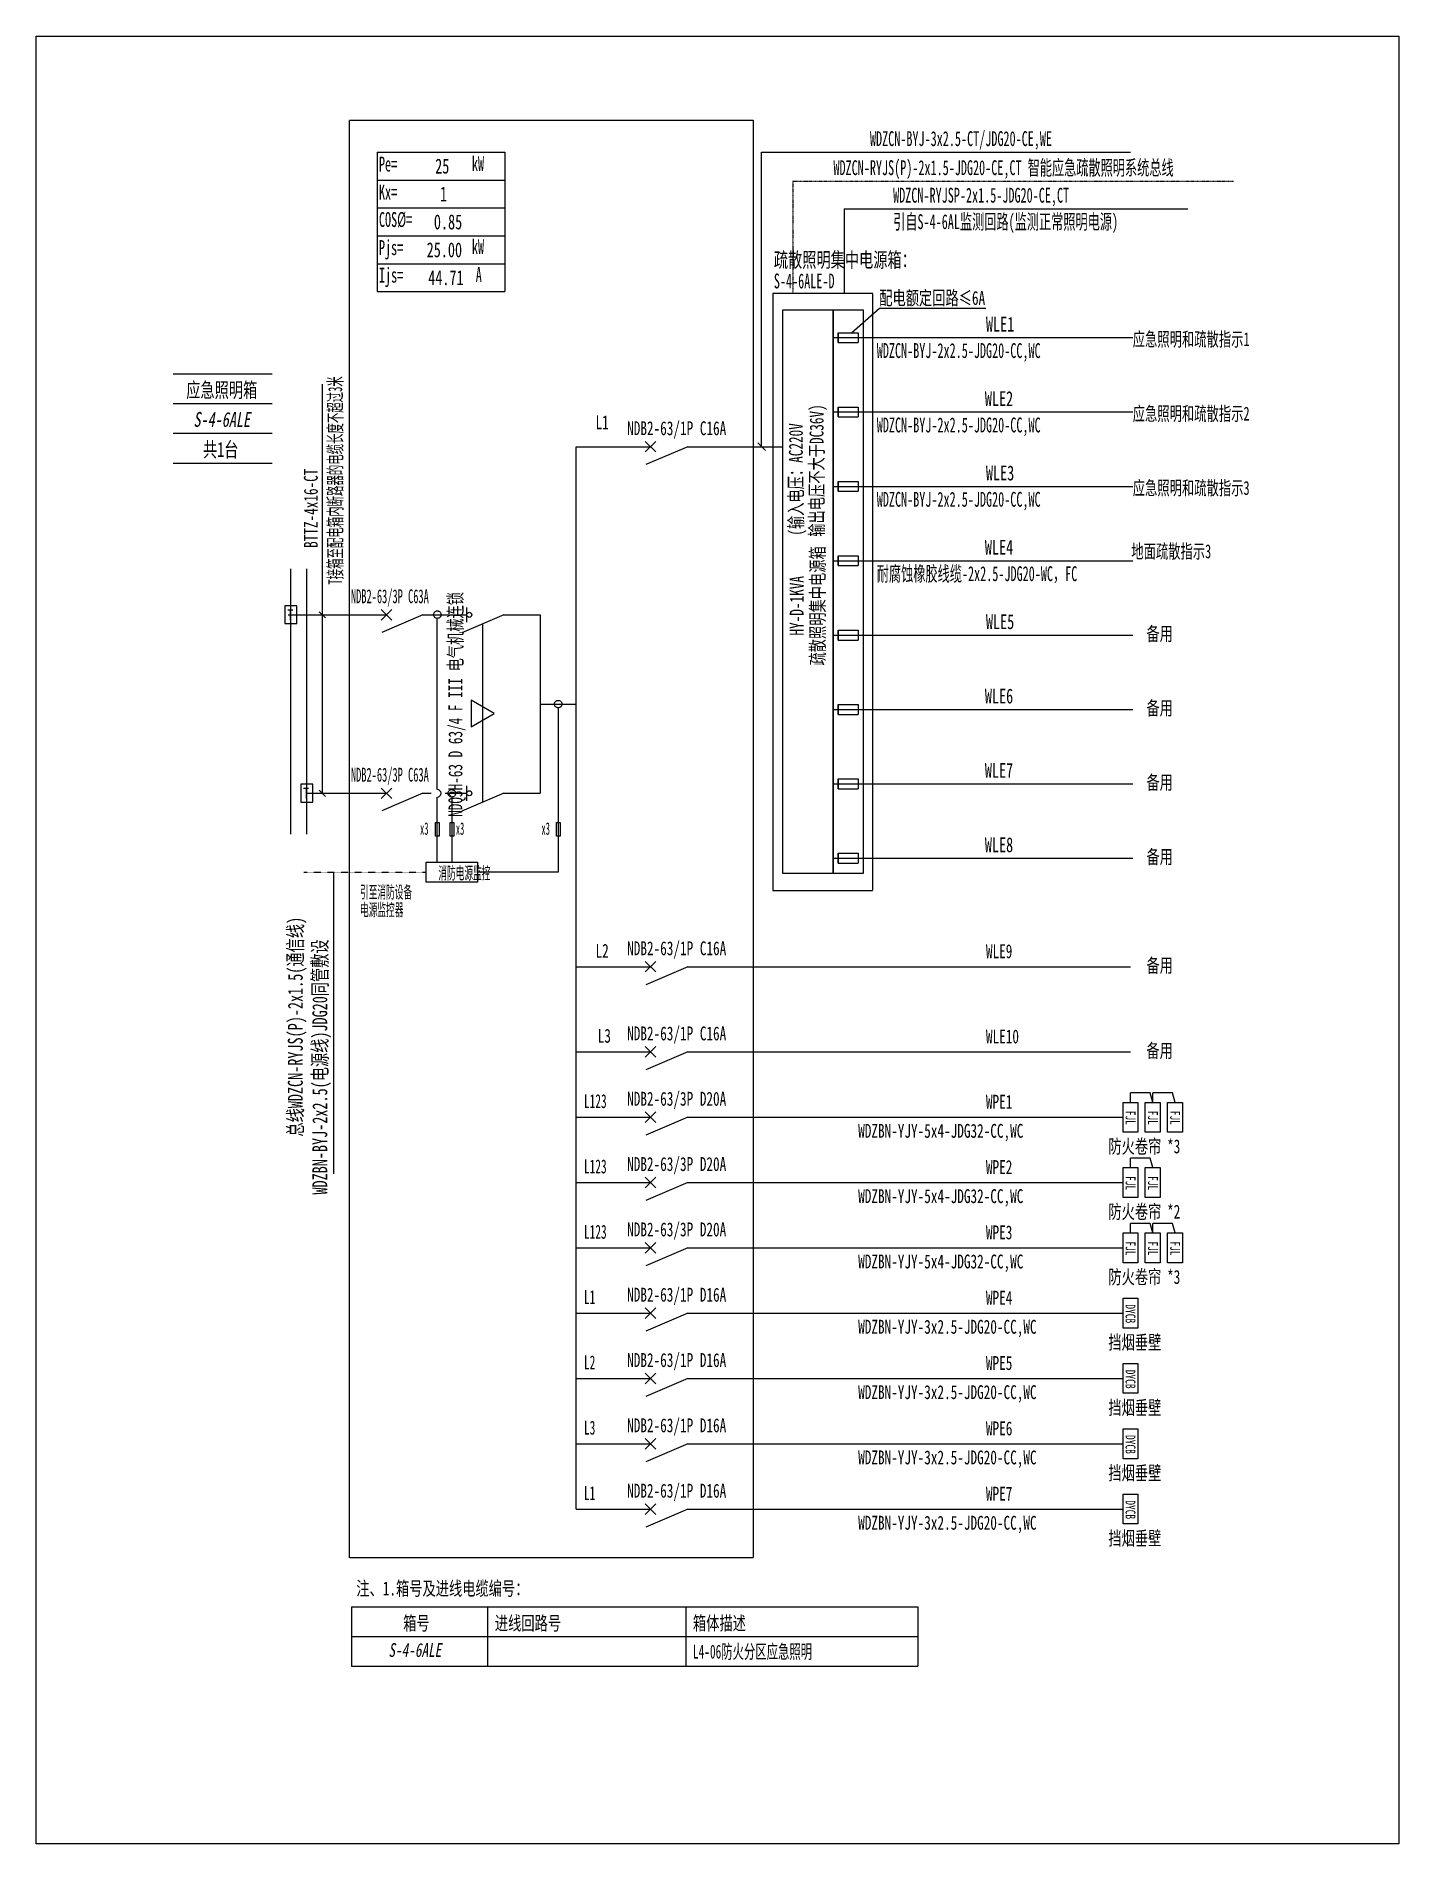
# Model space of a CAD drawing. Extents: x 241044 to 243064, y 318266 to 320943.
import ezdxf
from ezdxf.enums import TextEntityAlignment as Align

# ---------------------------------------------------------------- set-up
doc = ezdxf.new("R2010")
doc.units = 0
doc.header["$MEASUREMENT"] = 0
for name, pattern in [('_点划线L', [1.9, 1.5, -0.17, 0.06, -0.17]), ('_虚线S', [0.25, 0.125, -0.125]), ('DASH', [0.35, 0.25, -0.1]), ('DASHED', [0.75, 0.5, -0.25]), ('DIVIDE', [1.25, 0.5, -0.25, 0, -0.25, 0, -0.25])]:
    doc.linetypes.add(name, pattern=pattern)
for name, color, linetype in [('D_E_Eqpm(强电设备)', 100, 'Continuous'), ('D_E_Eqpm（强电设备）', 100, 'Continuous'), ('D_E_Text(强电文字)', 51, 'Continuous'), ('D_E_Text（强电文字）', 51, 'Continuous'), ('D_E_Wire(强电线缆)', 10, 'Continuous'), ('D_E_Wire（强电线缆）', 10, 'Continuous'), ('D_El_Wire（弱电线缆）', 10, 'Continuous'), ('D_T_TableDim（表格尺寸）', 255, 'Continuous'), ('DQ_Eqpm', 100, 'Continuous'), ('FL04GGFW_E72-配电箱系统图-塔楼部分$0$D_E_Eqpm（强电设备）', 100, 'Continuous'), ('FL09U293_E72-地下室配电箱系统图$0$D_E_Eqpm（强电设备）', 100, 'Continuous'), ('FL09U293_E72-地下室配电箱系统图$0$D_E_Text（强电文字）', 51, 'Continuous'), ('FL09U293_E72-地下室配电箱系统图$0$D_T_TableDim（表格尺寸）', 255, 'Continuous'), ('系统图', 220, 'Continuous')]:
    doc.layers.add(name, color=color, linetype=linetype)
doc.styles.add('FL09U293_E72-地下室配电箱系统图$0$FL04GGFW_E72-配电箱系统图-塔楼部分$0$电气', font='', dxfattribs={"width": 0.7})
doc.styles.add('FL09U293_E72-地下室配电箱系统图$0$FL04GGFW_E72-配电箱系统图-塔楼部分$0$电气箱', font='simhei.ttf', dxfattribs={"width": 0.8, "oblique": 10})
doc.styles.add('FL09U293_E72-地下室配电箱系统图$0$电气', font='', dxfattribs={"width": 0.7})
doc.styles.add('FL09U293_E72-地下室配电箱系统图$0$电气箱', font='simhei.ttf', dxfattribs={"width": 0.8, "oblique": 10})
doc.styles.add('HZ', font='', dxfattribs={"width": 0.7, "height": 400})
doc.styles.add('电气', font='', dxfattribs={"width": 0.7})
doc.styles.get('FL09U293_E72-地下室配电箱系统图$0$FL04GGFW_E72-配电箱系统图-塔楼部分$0$电气').set_extended_font_data('SimSun')
doc.styles.get('FL09U293_E72-地下室配电箱系统图$0$电气').set_extended_font_data('SimSun')
doc.styles.get('HZ').set_extended_font_data('SimSun')
doc.styles.get('电气').set_extended_font_data('SimSun')

msp = doc.modelspace()

# ---------------------------------------------------------------- linework, layer by layer
at = {"layer": 'D_E_Eqpm(强电设备)'}
for p, q in [((241946.9, 320327.1, 0), (241962.5, 320342.7, 0)), ((241962.5, 320327.1, 0), (241946.9, 320342.7, 0)), ((242009.8, 320334.9, 0), (241947.6, 320308.3, 0)), ((241682.5, 320074.8, 0), (241682.5, 320096.9, 0)), ((241555.8, 320078.1, 0), (241571.4, 320093.6, 0)), ((241571.4, 320078.1, 0), (241555.8, 320093.6, 0)), ((241555.8, 319813.7, 0), (241571.4, 319829.3, 0)), ((241571.4, 319813.7, 0), (241555.8, 319829.3, 0)), ((241682.5, 319810.5, 0), (241682.5, 319832.5, 0)), ((241946.9, 319556.9, 0), (241962.5, 319572.4, 0)), ((241962.5, 319556.9, 0), (241946.9, 319572.4, 0)), ((242009.8, 319564.7, 0), (241947.6, 319538, 0)), ((241946.9, 319430.7, 0), (241962.5, 319446.3, 0)), ((241962.5, 319430.7, 0), (241946.9, 319446.3, 0)), ((242009.8, 319438.5, 0), (241947.6, 319411.9, 0)), ((241946.9, 319334, 0), (241962.5, 319349.6, 0)), ((241962.5, 319334, 0), (241946.9, 319349.6, 0)), ((242009.8, 319341.8, 0), (241947.6, 319315.1, 0)), ((241946.9, 319237.2, 0), (241962.5, 319252.8, 0)), ((241962.5, 319237.2, 0), (241946.9, 319252.8, 0)), ((242009.8, 319245, 0), (241947.6, 319218.4, 0)), ((241946.9, 319140.5, 0), (241962.5, 319156.1, 0)), ((241962.5, 319140.5, 0), (241946.9, 319156.1, 0)), ((242009.8, 319148.3, 0), (241947.6, 319121.6, 0)), ((241946.9, 319043.7, 0), (241962.5, 319059.3, 0)), ((241962.5, 319043.7, 0), (241946.9, 319059.3, 0)), ((242009.8, 319051.5, 0), (241947.6, 319024.9, 0)), ((241946.9, 318947, 0), (241962.5, 318962.6, 0)), ((241962.5, 318947, 0), (241946.9, 318962.6, 0)), ((242009.8, 318954.8, 0), (241947.6, 318928.1, 0)), ((241946.9, 318850.3, 0), (241962.5, 318865.8, 0)), ((241962.5, 318850.3, 0), (241946.9, 318865.8, 0)), ((242009.8, 318858, 0), (241947.6, 318831.4, 0)), ((241946.9, 318753.5, 0), (241962.5, 318769.1, 0)), ((241962.5, 318753.5, 0), (241946.9, 318769.1, 0)), ((242009.8, 318761.3, 0), (241947.6, 318734.6, 0))]:
    msp.add_line(p, q, dxfattribs=at)
for centre in [(241686.3, 320085.9, 0), (241686.3, 319821.5, 0)]:
    msp.add_circle(centre, 3.75, dxfattribs=at)
at = {"layer": 'D_E_Eqpm（强电设备）'}
for p, q in [((242150.9, 319702.6, 0), (242150.9, 320537.6, 0)), ((242150.9, 320537.6, 0), (242225.5, 320537.6, 0)), ((242225.5, 320537.6, 0), (242225.5, 319702.6, 0)), ((241737.6, 320085.9, 0), (241675.4, 320059.2, 0)), ((241723.2, 319939.9, 0), (241689.2, 319959.5, 0)), ((241689.2, 319959.5, 0), (241689.2, 319920.2, 0)), ((241689.2, 319920.2, 0), (241723.2, 319939.9, 0)), ((241737.6, 319821.5, 0), (241675.4, 319794.9, 0)), ((242225.5, 319702.6, 0), (242150.9, 319702.6, 0)), ((242687.8, 319319.8, 0), (242687.8, 319363.8, 0)), ((242687.8, 319363.8, 0), (242709.8, 319363.8, 0)), ((242709.8, 319363.8, 0), (242709.8, 319319.8, 0)), ((242720.9, 319319.8, 0), (242720.9, 319363.8, 0)), ((242720.9, 319363.8, 0), (242742.9, 319363.8, 0)), ((242742.9, 319363.8, 0), (242742.9, 319319.8, 0)), ((242709.8, 319319.8, 0), (242687.8, 319319.8, 0)), ((242742.9, 319319.8, 0), (242720.9, 319319.8, 0)), ((242687.8, 319223, 0), (242687.8, 319267.1, 0)), ((242687.8, 319267.1, 0), (242709.8, 319267.1, 0)), ((242709.8, 319267.1, 0), (242709.8, 319223, 0)), ((242709.8, 319223, 0), (242687.8, 319223, 0)), ((242687.8, 319126.3, 0), (242687.8, 319170.3, 0)), ((242687.8, 319170.3, 0), (242709.8, 319170.3, 0)), ((242709.8, 319170.3, 0), (242709.8, 319126.3, 0)), ((242720.9, 319126.3, 0), (242720.9, 319170.3, 0)), ((242720.9, 319170.3, 0), (242742.9, 319170.3, 0)), ((242742.9, 319170.3, 0), (242742.9, 319126.3, 0)), ((242709.8, 319126.3, 0), (242687.8, 319126.3, 0)), ((242742.9, 319126.3, 0), (242720.9, 319126.3, 0)), ((242654.8, 319029.5, 0), (242654.8, 319073.6, 0)), ((242654.8, 319073.6, 0), (242676.8, 319073.6, 0)), ((242676.8, 319073.6, 0), (242676.8, 319029.5, 0)), ((242676.8, 319029.5, 0), (242654.8, 319029.5, 0)), ((242654.8, 318932.8, 0), (242654.8, 318976.8, 0)), ((242654.8, 318976.8, 0), (242676.8, 318976.8, 0)), ((242676.8, 318976.8, 0), (242676.8, 318932.8, 0)), ((242676.8, 318932.8, 0), (242654.8, 318932.8, 0)), ((242654.8, 318836, 0), (242654.8, 318880.1, 0)), ((242654.8, 318880.1, 0), (242676.8, 318880.1, 0)), ((242676.8, 318880.1, 0), (242676.8, 318836, 0)), ((242676.8, 318836, 0), (242654.8, 318836, 0)), ((242654.8, 318739.3, 0), (242654.8, 318783.3, 0)), ((242654.8, 318783.3, 0), (242676.8, 318783.3, 0)), ((242676.8, 318783.3, 0), (242676.8, 318739.3, 0)), ((242676.8, 318739.3, 0), (242654.8, 318739.3, 0))]:
    msp.add_line(p, q, dxfattribs=at)
at = {"layer": 'D_E_Eqpm（强电设备）', "linetype": 'DASH'}
msp.add_line((241706.5, 319808.2, 0), (241706.5, 320072.5, 0), dxfattribs=at)
at = {"layer": 'D_E_Eqpm（强电设备）', "elevation": 0}
for points in [[(242676.8, 319363.8), (242676.8, 319319.8), (242654.8, 319319.8), (242654.8, 319363.8)], [(242676.8, 319267.1), (242676.8, 319223), (242654.8, 319223), (242654.8, 319267.1)], [(242676.8, 319170.3), (242676.8, 319126.3), (242654.8, 319126.3), (242654.8, 319170.3)]]:
    msp.add_lwpolyline(points, close=True, dxfattribs=at)
at = {"layer": 'D_E_Text(强电文字)', "color": 51}
for p, q in [((241468.6, 319821.5, 0), (241468.6, 320427.3, 0)), ((241464, 320090.4, 0), (241473.2, 320081.3, 0)), ((241464, 319826.1, 0), (241473.2, 319816.9, 0)), ((241485.2, 319704.6, 0), (241485.2, 319258, 0))]:
    msp.add_line(p, q, dxfattribs=at)
at = {"layer": 'D_E_Text（强电文字）'}
for p, q in [((241549.6, 320771.1, 0), (241738.9, 320771.1, 0)), ((241549.6, 320771.1, 0), (241549.6, 320564.6, 0)), ((241738.9, 320771.1, 0), (241738.9, 320564.6, 0)), ((242119.3, 320771.1, 0), (242666.1, 320771.1, 0)), ((242119.3, 320334.9, 0), (242119.3, 320771.1, 0)), ((241549.6, 320729.8, 0), (241738.9, 320729.8, 0)), ((241549.6, 320688.5, 0), (241738.9, 320688.5, 0)), ((241549.6, 320647.2, 0), (241738.9, 320647.2, 0)), ((241549.6, 320605.9, 0), (241738.9, 320605.9, 0)), ((241549.6, 320564.6, 0), (241738.9, 320564.6, 0)), ((242252.4, 320503.8, 0), (242294.1, 320540.3, 0)), ((242294.1, 320540.3, 0), (242451.8, 320540.3, 0)), ((242113.7, 320340.5, 0), (242124.9, 320329.3, 0))]:
    msp.add_line(p, q, dxfattribs=at)
at = {"layer": 'D_E_Wire(强电线缆)'}
for p, q in [((241422, 319760.9, 0), (241422, 320153.8, 0)), ((241417.8, 320085.9, 0), (241563.6, 320085.9, 0)), ((241617.6, 320085.9, 0), (241682.5, 320085.9, 0)), ((241737.6, 320085.9, 0), (241791.4, 320085.9, 0)), ((241617.6, 319821.5, 0), (241630, 319821.5, 0)), ((241650.4, 319821.5, 0), (241682.5, 319821.5, 0)), ((241737.6, 319821.5, 0), (241791.4, 319821.5, 0))]:
    msp.add_line(p, q, dxfattribs=at)
at = {"layer": 'D_E_Wire(强电线缆)', "linetype": 'DASH'}
for p, q in [((241445.5, 319760.9, 0), (241445.5, 320153.8, 0)), ((241445.5, 319821.5, 0), (241563.6, 319821.5, 0))]:
    msp.add_line(p, q, dxfattribs=at)
at = {"layer": 'D_E_Wire（强电线缆）', "color": 10}
for p, q in [((242241.8, 320687.2, 0), (242241.8, 320561.7, 0)), ((242241.8, 320687.2, 0), (242750.9, 320687.2, 0)), ((242225.5, 320496.5, 0), (242669.3, 320496.5, 0)), ((242225.5, 320386.4, 0), (242669.3, 320386.4, 0)), ((242225.5, 320276.2, 0), (242669.3, 320276.2, 0)), ((242225.5, 320166.1, 0), (242669.3, 320166.1, 0)), ((242225.5, 320056, 0), (242669.3, 320056, 0)), ((242225.5, 319945.8, 0), (242669.3, 319945.8, 0)), ((242225.5, 319835.7, 0), (242669.3, 319835.7, 0)), ((242225.5, 319725.6, 0), (242669.3, 319725.6, 0))]:
    msp.add_line(p, q, dxfattribs=at)
at = {"layer": 'D_E_Wire（强电线缆）'}
for p, q in [((241844.6, 318761.3, 0), (241844.6, 320334.9, 0)), ((241844.6, 320334.9, 0), (241954.7, 320334.9, 0)), ((242009.8, 320334.9, 0), (242150.9, 320334.9, 0)), ((241791.4, 320085.9, 0), (241791.4, 319821.5, 0)), ((241791.4, 319953.7, 0), (241844.6, 319953.7, 0)), ((241818, 319948.2, 0), (241818, 319704.6, 0)), ((241660.3, 319816, 0), (241660.3, 319719.3, 0)), ((241636, 319778.3, 0), (241641.8, 319778.3, 0)), ((241636, 319758, 0), (241636, 319778.3, 0)), ((241641.8, 319778.3, 0), (241641.8, 319758, 0)), ((241657.8, 319778.3, 0), (241663.5, 319778.3, 0)), ((241657.8, 319758, 0), (241657.8, 319778.3, 0)), ((241663.5, 319778.3, 0), (241663.5, 319758, 0)), ((241815.3, 319778.3, 0), (241821, 319778.3, 0)), ((241815.3, 319758, 0), (241815.3, 319778.3, 0)), ((241821, 319778.3, 0), (241821, 319758, 0)), ((241641.8, 319758, 0), (241636, 319758, 0)), ((241663.5, 319758, 0), (241657.8, 319758, 0)), ((241821, 319758, 0), (241815.3, 319758, 0)), ((241844.6, 319564.7, 0), (241954.7, 319564.7, 0)), ((242009.8, 319564.7, 0), (242666.1, 319564.7, 0)), ((241844.6, 319438.5, 0), (241954.7, 319438.5, 0)), ((242009.8, 319438.5, 0), (242666.1, 319438.5, 0)), ((242695, 319378, 0), (242665.8, 319378, 0)), ((242665.8, 319363.8, 0), (242665.8, 319378, 0)), ((242698.8, 319363.8, 0), (242695, 319378, 0)), ((242728.1, 319378, 0), (242698.8, 319378, 0)), ((242698.8, 319363.8, 0), (242698.8, 319378, 0)), ((242731.9, 319363.8, 0), (242728.1, 319378, 0)), ((241844.6, 319341.8, 0), (241954.7, 319341.8, 0)), ((242009.8, 319341.8, 0), (242654.8, 319341.8, 0)), ((242695, 319281.2, 0), (242665.8, 319281.2, 0)), ((242665.8, 319267.1, 0), (242665.8, 319281.2, 0)), ((242698.8, 319267.1, 0), (242695, 319281.2, 0)), ((241844.6, 319245, 0), (241954.7, 319245, 0)), ((242009.8, 319245, 0), (242654.8, 319245, 0)), ((242695, 319184.5, 0), (242665.8, 319184.5, 0)), ((242665.8, 319170.3, 0), (242665.8, 319184.5, 0)), ((242698.8, 319170.3, 0), (242695, 319184.5, 0)), ((242728.1, 319184.5, 0), (242698.8, 319184.5, 0)), ((242698.8, 319170.3, 0), (242698.8, 319184.5, 0)), ((242731.9, 319170.3, 0), (242728.1, 319184.5, 0)), ((241844.6, 319148.3, 0), (241954.7, 319148.3, 0)), ((242009.8, 319148.3, 0), (242654.8, 319148.3, 0)), ((241844.6, 319051.5, 0), (241954.7, 319051.5, 0)), ((242009.8, 319051.5, 0), (242654.8, 319051.5, 0)), ((241844.6, 318954.8, 0), (241954.7, 318954.8, 0)), ((242009.8, 318954.8, 0), (242654.8, 318954.8, 0)), ((241844.6, 318858, 0), (241954.7, 318858, 0)), ((242009.8, 318858, 0), (242654.8, 318858, 0)), ((241844.6, 318761.3, 0), (241954.7, 318761.3, 0)), ((242009.8, 318761.3, 0), (242654.8, 318761.3, 0))]:
    msp.add_line(p, q, dxfattribs=at)
at = {"layer": 'D_E_Wire（强电线缆）', "linetype": '_点划线L'}
for p, q in [((241638.9, 319827, 0), (241638.9, 320080.7, 0)), ((241638.9, 319719.3, 0), (241638.9, 319816, 0)), ((241622.2, 319719.3, 0), (241698.3, 319719.3, 0)), ((241622.2, 319689.9, 0), (241622.2, 319719.3, 0)), ((241698.3, 319719.3, 0), (241698.3, 319689.9, 0)), ((241818, 319704.6, 0), (241698.3, 319704.6, 0)), ((241698.3, 319689.9, 0), (241622.2, 319689.9, 0))]:
    msp.add_line(p, q, dxfattribs=at)
at = {"layer": 'D_E_Wire（强电线缆）', "linetype": '_虚线S'}
msp.add_line((241441.3, 319704.6, 0), (241622.2, 319704.6, 0), dxfattribs=at)
at = {"layer": 'D_E_Wire（强电线缆）', "linetype": '_点划线L'}
for centre in [(241638.9, 320086.2, 0), (241818, 319953.7, 0), (241660.3, 319821.5, 0)]:
    msp.add_circle(centre, 5.51, dxfattribs=at)
at = {"layer": 'D_E_Wire（强电线缆）'}
msp.add_arc((241638.9, 319821.5, 0), 5.51, 270, 90, dxfattribs=at)
at = {"layer": 'D_El_Wire（弱电线缆）', "color": 200, "linetype": 'DIVIDE'}
for q in [(242818.3, 320728, 0), (242165.6, 320561.7, 0)]:
    msp.add_line((242165.6, 320728, 0), q, dxfattribs=at)
at = {"layer": 'D_T_TableDim（表格尺寸）', "linetype": 'DASHED'}
for p, q in [((241508.7, 318689.1, 0), (241508.7, 320818.5, 0)), ((241508.7, 320818.5, 0), (242106.7, 320818.5, 0)), ((242106.7, 320818.5, 0), (242106.7, 318689.1, 0)), ((242106.7, 318689.1, 0), (241508.7, 318689.1, 0))]:
    msp.add_line(p, q, dxfattribs=at)
at = {"layer": 'D_T_TableDim（表格尺寸）', "linetype": 'DASH'}
for p, q in [((242284.3, 320561.7, 0), (242136.2, 320561.7, 0)), ((242136.2, 320561.7, 0), (242136.2, 319677.5, 0)), ((242284.3, 319677.5, 0), (242284.3, 320561.7, 0)), ((242136.2, 319677.5, 0), (242284.3, 319677.5, 0))]:
    msp.add_line(p, q, dxfattribs=at)
at = {"layer": 'DQ_Eqpm'}
for p, q in [((241430.8, 320099.3, 0), (241413.2, 320099.3, 0)), ((241413.2, 320099.3, 0), (241413.2, 320072.9, 0)), ((241430.8, 320072.9, 0), (241430.8, 320099.3, 0)), ((241413.2, 320072.9, 0), (241430.8, 320072.9, 0)), ((241454.3, 319835, 0), (241436.7, 319835, 0)), ((241436.7, 319835, 0), (241436.7, 319808.6, 0)), ((241454.3, 319808.6, 0), (241454.3, 319835, 0)), ((241436.7, 319808.6, 0), (241454.3, 319808.6, 0))]:
    msp.add_line(p, q, dxfattribs=at)
at = {"layer": 'FL04GGFW_E72-配电箱系统图-塔楼部分$0$D_E_Eqpm（强电设备）'}
for p, q in [((242225.5, 319702.6, 0), (242225.5, 320537.6, 0)), ((242225.5, 320537.6, 0), (242269.6, 320537.6, 0)), ((242269.6, 320537.6, 0), (242269.6, 319702.6, 0)), ((242232.9, 320503.8, 0), (242262.2, 320503.8, 0)), ((242232.9, 320503.8, 0), (242232.9, 320503.8, 0)), ((242232.9, 320503.8, 0), (242232.9, 320489.2, 0)), ((242232.9, 320489.2, 0), (242232.9, 320503.8, 0)), ((242262.2, 320503.8, 0), (242262.2, 320489.2, 0)), ((242232.9, 320489.2, 0), (242262.2, 320489.2, 0)), ((242232.9, 320489.2, 0), (242232.9, 320489.2, 0)), ((242232.9, 320393.7, 0), (242262.2, 320393.7, 0)), ((242232.9, 320393.7, 0), (242232.9, 320393.7, 0)), ((242232.9, 320393.7, 0), (242232.9, 320379, 0)), ((242232.9, 320379, 0), (242232.9, 320393.7, 0)), ((242262.2, 320393.7, 0), (242262.2, 320379, 0)), ((242232.9, 320379, 0), (242262.2, 320379, 0)), ((242232.9, 320379, 0), (242232.9, 320379, 0)), ((242232.9, 320283.6, 0), (242262.2, 320283.6, 0)), ((242232.9, 320283.6, 0), (242232.9, 320283.6, 0)), ((242232.9, 320283.6, 0), (242232.9, 320268.9, 0)), ((242232.9, 320268.9, 0), (242232.9, 320283.6, 0)), ((242262.2, 320283.6, 0), (242262.2, 320268.9, 0)), ((242232.9, 320268.9, 0), (242262.2, 320268.9, 0)), ((242232.9, 320268.9, 0), (242232.9, 320268.9, 0)), ((242232.9, 320173.4, 0), (242262.2, 320173.4, 0)), ((242232.9, 320173.4, 0), (242232.9, 320173.4, 0)), ((242232.9, 320173.4, 0), (242232.9, 320158.8, 0)), ((242232.9, 320158.8, 0), (242232.9, 320173.4, 0)), ((242232.9, 320158.8, 0), (242262.2, 320158.8, 0)), ((242232.9, 320158.8, 0), (242232.9, 320158.8, 0)), ((242262.2, 320173.4, 0), (242262.2, 320158.8, 0)), ((242232.9, 320063.3, 0), (242262.2, 320063.3, 0)), ((242232.9, 320063.3, 0), (242232.9, 320063.3, 0)), ((242232.9, 320063.3, 0), (242232.9, 320048.6, 0)), ((242232.9, 320048.6, 0), (242232.9, 320063.3, 0)), ((242232.9, 320048.6, 0), (242262.2, 320048.6, 0)), ((242232.9, 320048.6, 0), (242232.9, 320048.6, 0)), ((242262.2, 320063.3, 0), (242262.2, 320048.6, 0)), ((242232.9, 319953.2, 0), (242262.2, 319953.2, 0)), ((242232.9, 319953.2, 0), (242232.9, 319953.2, 0)), ((242232.9, 319953.2, 0), (242232.9, 319938.5, 0)), ((242232.9, 319938.5, 0), (242232.9, 319953.2, 0)), ((242232.9, 319938.5, 0), (242262.2, 319938.5, 0)), ((242232.9, 319938.5, 0), (242232.9, 319938.5, 0)), ((242262.2, 319953.2, 0), (242262.2, 319938.5, 0)), ((242232.9, 319843, 0), (242262.2, 319843, 0)), ((242232.9, 319843, 0), (242232.9, 319843, 0)), ((242232.9, 319843, 0), (242232.9, 319828.3, 0)), ((242232.9, 319828.3, 0), (242232.9, 319843, 0)), ((242232.9, 319828.3, 0), (242262.2, 319828.3, 0)), ((242232.9, 319828.3, 0), (242232.9, 319828.3, 0)), ((242262.2, 319843, 0), (242262.2, 319828.3, 0)), ((242232.9, 319732.9, 0), (242262.2, 319732.9, 0)), ((242232.9, 319732.9, 0), (242232.9, 319732.9, 0)), ((242232.9, 319732.9, 0), (242232.9, 319718.2, 0)), ((242232.9, 319718.2, 0), (242232.9, 319732.9, 0)), ((242262.2, 319732.9, 0), (242262.2, 319718.2, 0)), ((242269.6, 319702.6, 0), (242225.5, 319702.6, 0)), ((242232.9, 319718.2, 0), (242262.2, 319718.2, 0)), ((242232.9, 319718.2, 0), (242232.9, 319718.2, 0))]:
    msp.add_line(p, q, dxfattribs=at)
at = {"layer": 'FL09U293_E72-地下室配电箱系统图$0$D_E_Eqpm（强电设备）'}
for p, q in [((241617.6, 320085.9, 0), (241556.5, 320059.7, 0)), ((241617.6, 319821.5, 0), (241556.5, 319795.4, 0))]:
    msp.add_line(p, q, dxfattribs=at)
at = {"layer": 'FL09U293_E72-地下室配电箱系统图$0$D_T_TableDim（表格尺寸）'}
for p, q in [((241247.5, 320442.9, 0), (241394.4, 320442.9, 0)), ((241247.5, 320398.8, 0), (241394.4, 320398.8, 0)), ((241247.5, 320354.8, 0), (241394.4, 320354.8, 0)), ((241247.5, 320310.7, 0), (241394.4, 320310.7, 0))]:
    msp.add_line(p, q, dxfattribs=at)
at = {"layer": 'FL09U293_E72-地下室配电箱系统图$0$D_T_TableDim（表格尺寸）', "ltscale": 3.5}
for p, q in [((241511.9, 318616.6, 0), (242350.7, 318616.6, 0)), ((241511.9, 318616.6, 0), (241511.9, 318528.5, 0)), ((241713, 318616.6, 0), (241713, 318528.5, 0)), ((242007, 318616.6, 0), (242007, 318528.5, 0)), ((242350.7, 318616.6, 0), (242350.7, 318528.5, 0)), ((241511.9, 318572.5, 0), (242350.7, 318572.5, 0)), ((241511.9, 318572.5, 0), (242350.7, 318572.5, 0)), ((241511.9, 318528.5, 0), (242350.7, 318528.5, 0))]:
    msp.add_line(p, q, dxfattribs=at)
at = {"layer": '系统图', "ltscale": 9973.992009}
msp.add_lwpolyline([(241044.5, 320943), (243063.5, 320943), (243063.5, 318265.5), (241044.5, 318265.5)], close=True, dxfattribs=at)

# ---------------------------------------------------------------- texts
at = {"layer": 'D_E_Eqpm（强电设备）', "color": 51, "style": '电气', "width": 0.7}
for s, p in [('FJL', (242665.9, 319340.8, 0)), ('FJL', (242699, 319340.8, 0)), ('FJL', (242732, 319340.8, 0)), ('FJL', (242665.9, 319244.1, 0)), ('FJL', (242699, 319244.1, 0)), ('FJL', (242665.9, 319147.3, 0)), ('FJL', (242699, 319147.3, 0)), ('FJL', (242732, 319147.3, 0)), ('DYCB', (242665.9, 319050.6, 0)), ('DYCB', (242665.9, 318953.8, 0)), ('DYCB', (242665.9, 318857.1, 0)), ('DYCB', (242665.9, 318760.4, 0))]:
    msp.add_text(s, height=14.68, rotation=270, dxfattribs=at).set_placement(p, align=Align.MIDDLE)
at = {"layer": 'D_E_Text(强电文字)', "color": 51, "style": '电气'}
for s, height, width, p in [('疏散照明集中电源箱：', 22.03, 0.7, (242137.5, 320600.7, 0)), ('L1', 20.56, 0.7, (241873.3, 320360.7, 0)), ('NDB2-63/1P C16A', 20.559, 0.7, (241920.1, 320352, 0)), ('备用', 20.56, 0.7, (242689.5, 320047.6, 0)), ('备用', 20.56, 0.7, (242689.5, 319937.5, 0)), ('备用', 20.56, 0.7, (242689.5, 319827.4, 0)), ('备用', 20.56, 0.7, (242689.5, 319717.2, 0)), ('L2', 20.56, 0.7, (241873.3, 319578, 0)), ('NDB2-63/1P C16A', 20.559, 0.7, (241920.1, 319581.7, 0)), ('WLE9', 20.56, 0.7, (242451.7, 319577.3, 0)), ('备用', 20.56, 0.7, (242689.5, 319556.3, 0)), ('L3', 20.56, 0.7, (241876.5, 319452.1, 0)), ('NDB2-63/1P C16A', 20.559, 0.7, (241920.1, 319455.6, 0)), ('WLE10', 20.56, 0.7, (242451.7, 319451.1, 0)), ('备用', 20.56, 0.7, (242689.5, 319430.2, 0)), ('L123', 20.56, 0.6, (241856.2, 319355.3, 0)), ('NDB2-63/3P D20A', 20.559, 0.7, (241920.1, 319358.8, 0)), ('WPE1', 20.56, 0.7, (242451.7, 319354.4, 0)), ('WDZBN-YJY-5x4-JDG32-CC,WC ', 20.559, 0.7, (242262.4, 319311.3, 0)), ('防火卷帘', 20.56, 0.7, (242633.1, 319288.3, 0)), ('*3', 20.56, 0.7, (242720.1, 319288.3, 0)), ('L123', 20.56, 0.6, (241856.2, 319258.6, 0)), ('NDB2-63/3P D20A', 20.559, 0.7, (241920.1, 319262.1, 0)), ('WPE2', 20.56, 0.7, (242451.7, 319257.6, 0)), ('WDZBN-YJY-5x4-JDG32-CC,WC ', 20.559, 0.7, (242262.4, 319214.6, 0)), ('防火卷帘', 20.56, 0.7, (242633.1, 319191.6, 0)), ('*2', 20.56, 0.7, (242720.1, 319191.6, 0)), ('NDB2-63/3P D20A', 20.559, 0.7, (241920.1, 319165.3, 0)), ('L123', 20.56, 0.6, (241856.2, 319161.8, 0)), ('WPE3', 20.56, 0.7, (242451.7, 319160.9, 0)), ('WDZBN-YJY-5x4-JDG32-CC,WC ', 20.559, 0.7, (242262.4, 319117.8, 0)), ('防火卷帘', 20.56, 0.7, (242633.1, 319094.9, 0)), ('*3', 20.56, 0.7, (242720.1, 319094.9, 0)), ('L1', 20.56, 0.6, (241856.2, 319065.1, 0)), ('NDB2-63/1P D16A', 20.559, 0.7, (241920.1, 319068.6, 0)), ('WPE4', 20.56, 0.7, (242451.7, 319064.1, 0)), ('WDZBN-YJY-3x2.5-JDG20-CC,WC ', 20.559, 0.7, (242262.4, 319021.1, 0)), ('挡烟垂壁', 20.56, 0.7, (242633.1, 318998.1, 0)), ('L2', 20.56, 0.6, (241856.2, 318968.3, 0)), ('NDB2-63/1P D16A', 20.559, 0.7, (241920.1, 318971.8, 0)), ('WPE5', 20.56, 0.7, (242451.7, 318967.4, 0)), ('WDZBN-YJY-3x2.5-JDG20-CC,WC ', 20.559, 0.7, (242262.4, 318924.3, 0)), ('挡烟垂壁', 20.56, 0.7, (242633.1, 318901.4, 0)), ('L3', 20.56, 0.6, (241856.2, 318871.6, 0)), ('NDB2-63/1P D16A', 20.559, 0.7, (241920.1, 318875.1, 0)), ('WPE6', 20.56, 0.7, (242451.7, 318870.6, 0)), ('WDZBN-YJY-3x2.5-JDG20-CC,WC ', 20.559, 0.7, (242262.4, 318827.6, 0)), ('挡烟垂壁', 20.56, 0.7, (242633.1, 318804.6, 0)), ('L1', 20.56, 0.6, (241856.2, 318774.8, 0)), ('NDB2-63/1P D16A', 20.559, 0.7, (241920.1, 318778.3, 0)), ('WPE7', 20.56, 0.7, (242451.7, 318773.9, 0)), ('WDZBN-YJY-3x2.5-JDG20-CC,WC ', 20.559, 0.7, (242262.4, 318730.8, 0)), ('挡烟垂壁', 20.56, 0.7, (242633.1, 318707.9, 0))]:
    msp.add_text(s, height=height, dxfattribs=dict(at, width=width)).set_placement(p)
at = {"layer": 'D_E_Text(强电文字)', "color": 51, "style": '电气', "width": 0.65}
for s, p in [('应急照明和疏散指示1', (242755.8, 320494.5, 0)), ('应急照明和疏散指示2', (242755.8, 320384.3, 0)), ('应急照明和疏散指示3', (242755.8, 320274.2, 0)), ('地面疏散指示3', (242726.3, 320180.4, 0))]:
    msp.add_text(s, height=20.56, dxfattribs=at).set_placement(p, align=Align.MIDDLE)
at = {"layer": 'D_E_Text(强电文字)', "style": 'FL09U293_E72-地下室配电箱系统图$0$FL04GGFW_E72-配电箱系统图-塔楼部分$0$电气', "width": 0.7}
for s, p in [('应急照明箱', (241319.5, 320419.3, 0)), ('共1台', (241317.9, 320331.2, 0))]:
    msp.add_text(s, height=22.03, dxfattribs=at).set_placement(p, align=Align.MIDDLE)
at = {"layer": 'D_E_Text(强电文字)', "color": 51, "style": '电气'}
for s, width, p in [('T接箱至配电箱内断路器的电缆长度不超过3米', 0.55, (241497.8, 320130.8, 0)), ('BTTZ-4x16-CT', 0.7, (241461.7, 320185, 0))]:
    msp.add_text(s, height=20.559, rotation=90, dxfattribs=dict(at, width=width)).set_placement(p)
at = {"layer": 'D_E_Text(强电文字)', "style": 'FL09U293_E72-地下室配电箱系统图$0$FL04GGFW_E72-配电箱系统图-塔楼部分$0$电气箱', "oblique": 10, "width": 0.7}
msp.add_text('S-4-6ALE', height=22.03, dxfattribs=at).set_placement((241319.5, 320375.3, 0), align=Align.MIDDLE)
at = {"layer": 'D_E_Text（强电文字）', "style": '电气'}
for s, height, width, p in [('WDZCN-BYJ-3x2.5-CT/JDG20-CE,WE', 22.027, 0.6, (242279.9, 320780.2, 0)), ('25', 22.03, 0.7, (241635.7, 320739.5, 0)), ('1', 22, 0.7, (241643, 320698.2, 0)), (' 0.85', 22.03, 0.7, (241623.3, 320656.9, 0)), ('WLE1', 22.03, 0.7, (242451.7, 320505.3, 0)), ('WDZCN-BYJ-2x2.5-JDG20-CC,WC', 22.027, 0.6, (242290, 320466.3, 0)), ('WLE2', 22.03, 0.7, (242450.1, 320395.1, 0)), ('WDZCN-BYJ-2x2.5-JDG20-CC,WC', 22.027, 0.6, (242290, 320356.1, 0)), ('WLE3', 22.03, 0.7, (242451.7, 320285, 0)), ('WDZCN-BYJ-2x2.5-JDG20-CC,WC', 22.027, 0.6, (242290, 320246, 0)), ('WLE4', 22.03, 0.7, (242450.1, 320174.9, 0)), ('耐腐蚀橡胶线缆-2x2.5-JDG20-WC，FC', 22.027, 0.6, (242290, 320135.8, 0)), ('WLE5', 22.03, 0.7, (242451.7, 320064.7, 0)), ('WLE6', 22.03, 0.7, (242450.1, 319954.6, 0)), ('WLE7', 22.03, 0.7, (242450.1, 319844.5, 0)), ('WLE8', 22.03, 0.7, (242450.1, 319734.3, 0))]:
    msp.add_text(s, height=height, dxfattribs=dict(at, width=width)).set_placement(p)
at = {"layer": 'D_E_Text（强电文字）', "linetype": 'Continuous', "style": '电气', "width": 0.6}
for s, height, p in [('kW', 22.03, (241690.1, 320743.2, 0)), ('Pe=', 22.03, (241552.4, 320742.5, 0)), ('Kx=', 22.03, (241552.4, 320701, 0)), ('COS%%C=', 22.03, (241552.4, 320660.4, 0)), ('Pjs=', 22.03, (241552.4, 320618.8, 0)), ('kW', 22.03, (241690.1, 320620.2, 0)), ('Ijs=', 22.03, (241552.4, 320578, 0)), ('A', 22, (241695.8, 320578.9, 0))]:
    msp.add_text(s, height=height, dxfattribs=at).set_placement(p)
at = {"layer": 'D_E_Text（强电文字）', "color": 51, "style": '电气', "width": 0.6}
for s, height, p in [('WDZCN-RYJS(P)-2x1.5-JDG20-CE,CT 智能应急疏散照明系统总线', 22.027, (242225.8, 320737.2, 0)), ('WDZCN-RYJSP-2x1.5-JDG20-CE,CT', 22.027, (242314.2, 320696.4, 0)), ('引自S-4-6AL监测回路(监测正常照明电源)', 22.027, (242314.2, 320657.2, 0)), ('S-4-6ALE-D', 22.03, (242137.5, 320569.4, 0))]:
    msp.add_text(s, height=height, dxfattribs=at).set_placement(p)
at = {"layer": 'D_E_Text（强电文字）', "color": 6, "style": '电气', "width": 0.7}
for s, p in [('25.00', (241623.1, 320615.5, 0)), ('44.71', (241625.4, 320574.2, 0))]:
    msp.add_text(s, height=22.03, dxfattribs=at).set_placement(p)
at = {"layer": 'D_E_Text（强电文字）', "style": '电气'}
for s, height, width, p in [('配电额定回路≤6A', 20.56, 0.7, (242372.1, 320555.7, 0)), ('NDB2-63/3P C63A', 20.559, 0.55, (241568.6, 320111.7, 0)), ('NDB2-63/3P C63A', 20.559, 0.55, (241568.6, 319847.4, 0))]:
    msp.add_text(s, height=height, dxfattribs=dict(at, width=width)).set_placement(p, align=Align.MIDDLE)
at = {"layer": 'D_E_Text（强电文字）', "color": 51, "style": '电气', "width": 0.7}
for s, height, p in [('输出电压不大于DC36V)', 20.559, (242202, 320299.6, 0)), ('(输入电压：AC220V', 20.559, (242171.3, 320286.4, 0)), ('疏散照明集中电源箱', 20.56, (242202, 320099.1, 0)), ('HY-D-1KVA', 20.56, (242171.3, 320099.3, 0))]:
    msp.add_text(s, height=height, rotation=90, dxfattribs=at).set_placement(p, align=Align.MIDDLE)
at = {"layer": 'D_E_Text（强电文字）', "style": '电气', "width": 0.7}
msp.add_text('NDQ3H-63 D 63/4 F III 电气机械连锁', height=20.559, rotation=90, dxfattribs=at).set_placement((241666.7, 319953.2, 0), align=Align.MIDDLE)
for s, p in [('总线WDZCN-RYJS(P)-2x1.5(通信线)', (241439.5, 319313)), ('WDZBN-BYJ-2x2.5(电源线)JDG20同管敷设', (241475.8, 319227.2))]:
    msp.add_text(s, height=22.027, rotation=90, dxfattribs=at).set_placement(p)
at = {"layer": 'D_E_Wire（强电线缆）', "color": 51, "linetype": 'Continuous', "style": 'HZ', "width": 0.5}
for s, p in [('x3', (241613.3, 319760.1, 0)), ('x3', (241666.3, 319760.1, 0)), ('x3', (241793.2, 319760.1, 0)), ('消防电源监控', (241640.4, 319694.3, 0)), ('引至消防设备', (241524.4, 319666.1, 0)), ('电源监控器', (241524.4, 319639.9, 0))]:
    msp.add_text(s, height=18.36, dxfattribs=at).set_placement(p)
at = {"layer": 'DQ_Eqpm', "color": 51, "style": '电气', "width": 0.8}
for p in [(241416.6, 320077.8, 0), (241440.1, 319813.5, 0)]:
    msp.add_text('T', height=16.2, dxfattribs=at).set_placement(p)
at = {"layer": 'FL09U293_E72-地下室配电箱系统图$0$D_E_Text（强电文字）', "style": 'FL09U293_E72-地下室配电箱系统图$0$电气'}
for s, height, width, p in [('注、1.箱号及进线电缆编号：', 20.559, 0.7, (241518.8, 318633.5, 0)), ('箱号', 20.56, 0.7, (241588.3, 318582.1, 0)), ('进线回路号', 20.56, 0.7, (241724.1, 318582.1, 0)), ('箱体描述', 20.56, 0.7, (242017.6, 318582.1, 0)), ('L4-06防火分区应急照明', 20.559, 0.6, (242017.6, 318540, 0))]:
    msp.add_text(s, height=height, dxfattribs=dict(at, width=width)).set_placement(p)
at = {"layer": 'FL09U293_E72-地下室配电箱系统图$0$D_E_Text（强电文字）', "style": 'FL09U293_E72-地下室配电箱系统图$0$电气箱', "oblique": 10, "width": 0.7}
msp.add_text('S-4-6ALE', height=20.56, dxfattribs=at).set_placement((241605.6, 318552.6, 0), align=Align.MIDDLE)

doc.saveas('drawing.dxf')
